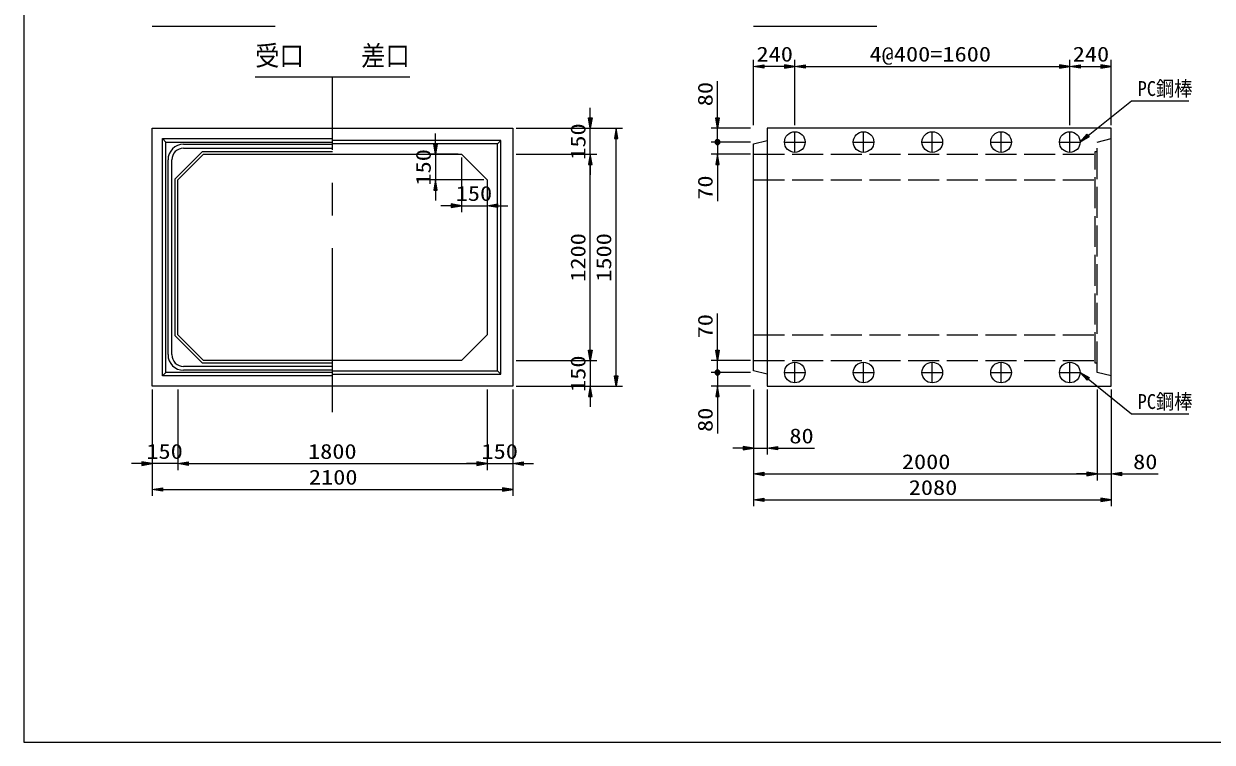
# Model space of a CAD drawing. Units: millimetres on the paper. Extents: x 18 to 410, y 10 to 287.
# Drawn here: x 18 to 248.5, y 10 to 149.3 of the extents above; entities that cross this region are included whole.
import ezdxf
from ezdxf.enums import TextEntityAlignment as Align

# ---------------------------------------------------------------- set-up
doc = ezdxf.new("R2010")
doc.units = ezdxf.units.MM
doc.linetypes.add('DASHED', pattern=[7.5, 6, -1.5])
doc.linetypes.add('USER1', pattern=[50.8, 31.75, -6.35, 6.35, -6.35])
for name, color, linetype, lineweight in [('0_7', 7, 'Continuous', 13), ('Layer1', 3, 'Continuous', 13), ('Layer2', 6, 'USER1', 13), ('Layer3', 7, 'Continuous', 13), ('Layer4', 4, 'DASHED', 13), ('Layer7', 9, 'Continuous', 13)]:
    doc.layers.add(name, color=color, linetype=linetype, lineweight=lineweight)
doc.styles.add('ＭＳ ゴシック', font='')
doc.styles.get('ＭＳ ゴシック').set_extended_font_data('MS Gothic')

msp = doc.modelspace()

# ---------------------------------------------------------------- hatches: boundary and pattern name
at = {"layer": 'Layer1'}
for points in [[(161.542, 141.325), (161.542, 140.658), (159.542, 140.992)], [(165.542, 141.325), (165.542, 140.658), (167.542, 140.992)], [(169.542, 141.325), (169.542, 140.658), (167.542, 140.992)], [(218.875, 141.325), (218.875, 140.658), (220.875, 140.992)], [(222.875, 141.325), (222.875, 140.658), (220.875, 140.992)], [(226.875, 141.325), (226.875, 140.658), (228.875, 140.992)], [(127.542, 130.992), (128.208, 130.992), (127.875, 128.992)], [(152.208, 130.992), (152.875, 130.992), (152.542, 128.992)], [(132.542, 126.992), (133.208, 126.992), (132.875, 128.992)], [(152.572, 126.807), (152.482, 126.801), (152.422, 126.79), (152.365, 126.771), (152.31, 126.746), (152.26, 126.713), (152.213, 126.675), (152.172, 126.631), (152.136, 126.582), (152.107, 126.529), (152.085, 126.473), (152.07, 126.415), (152.063, 126.355), (152.063, 126.295), (152.07, 126.235), (152.085, 126.177), (152.107, 126.121), (152.136, 126.068), (152.172, 126.019), (152.213, 125.975), (152.26, 125.937), (152.31, 125.904), (152.365, 125.879), (152.422, 125.86), (152.511, 125.843), (152.542, 125.845), (152.542, 126.325)], [(152.572, 126.807), (152.482, 126.801), (152.422, 126.79), (152.365, 126.771), (152.31, 126.746), (152.26, 126.713), (152.213, 126.675), (152.172, 126.631), (152.136, 126.582), (152.107, 126.529), (152.085, 126.473), (152.07, 126.415), (152.063, 126.355), (152.063, 126.295), (152.07, 126.235), (152.085, 126.177), (152.107, 126.121), (152.136, 126.068), (152.172, 126.019), (152.213, 125.975), (152.26, 125.937), (152.31, 125.904), (152.365, 125.879), (152.422, 125.86), (152.511, 125.843), (152.542, 125.845), (152.542, 126.325)], [(152.511, 125.843), (152.602, 125.849), (152.661, 125.86), (152.718, 125.879), (152.773, 125.904), (152.824, 125.937), (152.87, 125.975), (152.912, 126.019), (152.947, 126.068), (152.976, 126.121), (152.998, 126.177), (153.013, 126.235), (153.021, 126.295), (153.021, 126.355), (153.013, 126.415), (152.998, 126.473), (152.976, 126.529), (152.947, 126.582), (152.912, 126.631), (152.87, 126.675), (152.824, 126.713), (152.773, 126.746), (152.718, 126.771), (152.661, 126.79), (152.572, 126.807), (152.542, 126.805), (152.542, 126.325)], [(152.511, 125.843), (152.602, 125.849), (152.661, 125.86), (152.718, 125.879), (152.773, 125.904), (152.824, 125.937), (152.87, 125.975), (152.912, 126.019), (152.947, 126.068), (152.976, 126.121), (152.998, 126.177), (153.013, 126.235), (153.021, 126.295), (153.021, 126.355), (153.013, 126.415), (152.998, 126.473), (152.976, 126.529), (152.947, 126.582), (152.912, 126.631), (152.87, 126.675), (152.824, 126.713), (152.773, 126.746), (152.718, 126.771), (152.661, 126.79), (152.572, 126.807), (152.542, 126.805), (152.542, 126.325)], [(224.645, 127.314), (222.875, 126.325), (224.229, 127.835)], [(97.542, 125.992), (98.208, 125.992), (97.875, 123.992)], [(127.542, 121.992), (128.208, 121.992), (127.875, 123.992)], [(127.542, 121.992), (128.208, 121.992), (127.875, 123.992)], [(152.208, 121.992), (152.875, 121.992), (152.542, 123.992)], [(97.542, 116.992), (98.208, 116.992), (97.875, 118.992)], [(100.875, 114.325), (100.875, 113.658), (102.875, 113.992)], [(109.875, 114.325), (109.875, 113.658), (107.875, 113.992)], [(127.542, 85.992), (128.208, 85.992), (127.875, 83.992)], [(127.542, 85.992), (128.208, 85.992), (127.875, 83.992)], [(152.208, 85.992), (152.875, 85.992), (152.542, 83.992)], [(132.542, 80.992), (133.208, 80.992), (132.875, 78.992)], [(152.572, 82.14), (152.482, 82.135), (152.422, 82.123), (152.365, 82.105), (152.31, 82.079), (152.26, 82.047), (152.213, 82.008), (152.172, 81.964), (152.136, 81.916), (152.107, 81.863), (152.085, 81.807), (152.07, 81.748), (152.063, 81.688), (152.063, 81.628), (152.07, 81.568), (152.085, 81.51), (152.107, 81.454), (152.136, 81.401), (152.172, 81.352), (152.213, 81.308), (152.26, 81.27), (152.31, 81.238), (152.365, 81.212), (152.422, 81.193), (152.511, 81.176), (152.542, 81.178), (152.542, 81.658)], [(152.572, 82.14), (152.482, 82.135), (152.422, 82.123), (152.365, 82.105), (152.31, 82.079), (152.26, 82.047), (152.213, 82.008), (152.172, 81.964), (152.136, 81.916), (152.107, 81.863), (152.085, 81.807), (152.07, 81.748), (152.063, 81.688), (152.063, 81.628), (152.07, 81.568), (152.085, 81.51), (152.107, 81.454), (152.136, 81.401), (152.172, 81.352), (152.213, 81.308), (152.26, 81.27), (152.31, 81.238), (152.365, 81.212), (152.422, 81.193), (152.511, 81.176), (152.542, 81.178), (152.542, 81.658)], [(152.511, 81.176), (152.602, 81.182), (152.661, 81.193), (152.718, 81.212), (152.773, 81.238), (152.824, 81.27), (152.87, 81.308), (152.912, 81.352), (152.947, 81.401), (152.976, 81.454), (152.998, 81.51), (153.013, 81.568), (153.021, 81.628), (153.021, 81.688), (153.013, 81.748), (152.998, 81.807), (152.976, 81.863), (152.947, 81.916), (152.912, 81.964), (152.87, 82.008), (152.824, 82.047), (152.773, 82.079), (152.718, 82.105), (152.661, 82.123), (152.572, 82.14), (152.542, 82.138), (152.542, 81.658)], [(152.511, 81.176), (152.602, 81.182), (152.661, 81.193), (152.718, 81.212), (152.773, 81.238), (152.824, 81.27), (152.87, 81.308), (152.912, 81.352), (152.947, 81.401), (152.976, 81.454), (152.998, 81.51), (153.013, 81.568), (153.021, 81.628), (153.021, 81.688), (153.013, 81.748), (152.998, 81.807), (152.976, 81.863), (152.947, 81.916), (152.912, 81.964), (152.87, 82.008), (152.824, 82.047), (152.773, 82.079), (152.718, 82.105), (152.661, 82.123), (152.572, 82.14), (152.542, 82.138), (152.542, 81.658)], [(224.229, 80.149), (222.875, 81.658), (224.645, 80.669)], [(127.542, 76.992), (128.208, 76.992), (127.875, 78.992)], [(152.208, 76.992), (152.875, 76.992), (152.542, 78.992)], [(157.542, 67.325), (157.542, 66.658), (159.542, 66.992)], [(164.208, 67.325), (164.208, 66.658), (162.208, 66.992)], [(40.875, 64.325), (40.875, 63.658), (42.875, 63.992)], [(49.875, 64.325), (49.875, 63.658), (47.875, 63.992)], [(49.875, 64.325), (49.875, 63.658), (47.875, 63.992)], [(105.875, 64.325), (105.875, 63.658), (107.875, 63.992)], [(105.875, 64.325), (105.875, 63.658), (107.875, 63.992)], [(114.875, 64.325), (114.875, 63.658), (112.875, 63.992)], [(161.542, 62.325), (161.542, 61.658), (159.542, 61.992)], [(224.208, 62.325), (224.208, 61.658), (226.208, 61.992)], [(224.208, 62.325), (224.208, 61.658), (226.208, 61.992)], [(230.875, 62.325), (230.875, 61.658), (228.875, 61.992)], [(44.875, 59.325), (44.875, 58.658), (42.875, 58.992)], [(110.875, 59.325), (110.875, 58.658), (112.875, 58.992)], [(161.542, 57.325), (161.542, 56.658), (159.542, 56.992)], [(226.875, 57.325), (226.875, 56.658), (228.875, 56.992)]]:
    msp.add_hatch(color=256, dxfattribs=at).paths.add_polyline_path(points)

# ---------------------------------------------------------------- linework, layer by layer
at = {"layer": '0_7'}
for p, q in [((18, 287), (18, 10)), ((18, 10), (410, 10))]:
    msp.add_line(p, q, dxfattribs=at)
at = {"layer": 'Layer1'}
for p, q in [((159.542, 129.617), (159.542, 142.242)), ((165.542, 140.992), (161.542, 140.992)), ((167.542, 129.617), (167.542, 142.242)), ((167.542, 129.617), (167.542, 142.242)), ((169.542, 140.992), (218.875, 140.992)), ((220.875, 129.617), (220.875, 142.242)), ((220.875, 129.617), (220.875, 142.242)), ((222.875, 140.992), (226.875, 140.992)), ((228.875, 129.617), (228.875, 142.242)), ((152.542, 130.992), (152.542, 138.127)), ((224.437, 127.574), (232.875, 134.325)), ((232.875, 134.325), (233.875, 134.325)), ((233.875, 134.325), (243.963, 134.325)), ((127.875, 130.992), (127.875, 132.992)), ((152.542, 128.325), (152.542, 130.325)), ((97.875, 125.992), (97.875, 127.992)), ((113.5, 128.992), (129.125, 128.992)), ((113.5, 128.992), (134.125, 128.992)), ((127.875, 123.992), (127.875, 128.992)), ((132.875, 80.992), (132.875, 126.992)), ((158.917, 128.992), (151.292, 128.992)), ((152.542, 126.325), (152.542, 128.992)), ((152.542, 126.325), (152.542, 128.325)), ((158.917, 126.325), (151.292, 126.325)), ((158.917, 126.325), (151.292, 126.325)), ((152.542, 126.325), (152.542, 123.992)), ((152.542, 126.325), (152.542, 124.325)), ((102.25, 123.992), (96.625, 123.992)), ((97.875, 123.992), (97.875, 118.992)), ((102.875, 123.367), (102.875, 112.742)), ((113.5, 123.992), (129.125, 123.992)), ((113.5, 123.992), (129.125, 123.992)), ((158.917, 123.992), (151.292, 123.992)), ((152.542, 124.325), (152.542, 122.325)), ((127.875, 121.992), (127.875, 119.992)), ((127.875, 85.992), (127.875, 121.992)), ((152.542, 121.992), (152.542, 114.856)), ((107.25, 118.992), (96.625, 118.992)), ((107.875, 118.367), (107.875, 112.742)), ((97.875, 116.992), (97.875, 114.992)), ((100.875, 113.992), (98.875, 113.992)), ((102.875, 113.992), (107.875, 113.992)), ((109.875, 113.992), (111.875, 113.992)), ((152.542, 85.992), (152.542, 93.127)), ((127.875, 85.992), (127.875, 87.992)), ((152.542, 83.658), (152.542, 85.658)), ((113.5, 83.992), (129.125, 83.992)), ((113.5, 83.992), (129.125, 83.992)), ((127.875, 83.992), (127.875, 78.992)), ((158.917, 83.992), (151.292, 83.992)), ((152.542, 81.658), (152.542, 83.992)), ((152.542, 81.658), (152.542, 83.658)), ((158.917, 81.658), (151.292, 81.658)), ((158.917, 81.658), (151.292, 81.658)), ((152.542, 81.658), (152.542, 78.992)), ((152.542, 81.658), (152.542, 79.658)), ((113.5, 78.992), (129.125, 78.992)), ((113.5, 78.992), (134.125, 78.992)), ((158.917, 78.992), (151.292, 78.992)), ((152.542, 79.658), (152.542, 77.658)), ((224.437, 80.409), (232.875, 73.658)), ((42.875, 78.367), (42.875, 62.742)), ((42.875, 78.367), (42.875, 57.742)), ((47.875, 78.367), (47.875, 62.742)), ((47.875, 78.367), (47.875, 62.742)), ((107.875, 78.367), (107.875, 62.742)), ((107.875, 78.367), (107.875, 62.742)), ((112.875, 78.367), (112.875, 62.742)), ((112.875, 78.367), (112.875, 57.742)), ((127.875, 76.992), (127.875, 74.992)), ((152.542, 76.992), (152.542, 69.856)), ((159.542, 78.367), (159.542, 65.742)), ((159.542, 78.367), (159.542, 60.742)), ((159.542, 78.367), (159.542, 55.742)), ((162.208, 78.367), (162.208, 65.742)), ((226.208, 78.367), (226.208, 60.742)), ((226.208, 78.367), (226.208, 60.742)), ((228.875, 78.367), (228.875, 60.742)), ((228.875, 78.367), (228.875, 55.742)), ((232.875, 73.658), (233.875, 73.658)), ((233.875, 73.658), (243.963, 73.658)), ((157.542, 66.992), (155.542, 66.992)), ((159.542, 66.992), (162.208, 66.992)), ((164.208, 66.992), (171.344, 66.992)), ((40.875, 63.992), (38.875, 63.992)), ((47.875, 63.992), (42.875, 63.992)), ((49.875, 63.992), (105.875, 63.992)), ((49.875, 63.992), (51.875, 63.992)), ((105.875, 63.992), (103.875, 63.992)), ((107.875, 63.992), (112.875, 63.992)), ((114.875, 63.992), (116.875, 63.992)), ((161.542, 61.992), (224.208, 61.992)), ((224.208, 61.992), (222.208, 61.992)), ((226.208, 61.992), (228.875, 61.992)), ((230.875, 61.992), (238.011, 61.992)), ((44.875, 58.992), (110.875, 58.992)), ((161.542, 56.992), (226.875, 56.992))]:
    msp.add_line(p, q, dxfattribs=at)
for points in [[(161.542, 141.325), (161.542, 140.658), (159.542, 140.992)], [(165.542, 141.325), (165.542, 140.658), (167.542, 140.992)], [(169.542, 141.325), (169.542, 140.658), (167.542, 140.992)], [(218.875, 141.325), (218.875, 140.658), (220.875, 140.992)], [(222.875, 141.325), (222.875, 140.658), (220.875, 140.992)], [(226.875, 141.325), (226.875, 140.658), (228.875, 140.992)], [(127.542, 130.992), (128.208, 130.992), (127.875, 128.992)], [(152.208, 130.992), (152.875, 130.992), (152.542, 128.992)], [(132.542, 126.992), (133.208, 126.992), (132.875, 128.992)], [(152.572, 126.807), (152.482, 126.801), (152.422, 126.79), (152.365, 126.771), (152.31, 126.746), (152.26, 126.713), (152.213, 126.675), (152.172, 126.631), (152.136, 126.582), (152.107, 126.529), (152.085, 126.473), (152.07, 126.415), (152.063, 126.355), (152.063, 126.295), (152.07, 126.235), (152.085, 126.177), (152.107, 126.121), (152.136, 126.068), (152.172, 126.019), (152.213, 125.975), (152.26, 125.937), (152.31, 125.904), (152.365, 125.879), (152.422, 125.86), (152.511, 125.843), (152.542, 125.845), (152.542, 126.325)], [(152.572, 126.807), (152.482, 126.801), (152.422, 126.79), (152.365, 126.771), (152.31, 126.746), (152.26, 126.713), (152.213, 126.675), (152.172, 126.631), (152.136, 126.582), (152.107, 126.529), (152.085, 126.473), (152.07, 126.415), (152.063, 126.355), (152.063, 126.295), (152.07, 126.235), (152.085, 126.177), (152.107, 126.121), (152.136, 126.068), (152.172, 126.019), (152.213, 125.975), (152.26, 125.937), (152.31, 125.904), (152.365, 125.879), (152.422, 125.86), (152.511, 125.843), (152.542, 125.845), (152.542, 126.325)], [(152.511, 125.843), (152.602, 125.849), (152.661, 125.86), (152.718, 125.879), (152.773, 125.904), (152.824, 125.937), (152.87, 125.975), (152.912, 126.019), (152.947, 126.068), (152.976, 126.121), (152.998, 126.177), (153.013, 126.235), (153.021, 126.295), (153.021, 126.355), (153.013, 126.415), (152.998, 126.473), (152.976, 126.529), (152.947, 126.582), (152.912, 126.631), (152.87, 126.675), (152.824, 126.713), (152.773, 126.746), (152.718, 126.771), (152.661, 126.79), (152.572, 126.807), (152.542, 126.805), (152.542, 126.325)], [(152.511, 125.843), (152.602, 125.849), (152.661, 125.86), (152.718, 125.879), (152.773, 125.904), (152.824, 125.937), (152.87, 125.975), (152.912, 126.019), (152.947, 126.068), (152.976, 126.121), (152.998, 126.177), (153.013, 126.235), (153.021, 126.295), (153.021, 126.355), (153.013, 126.415), (152.998, 126.473), (152.976, 126.529), (152.947, 126.582), (152.912, 126.631), (152.87, 126.675), (152.824, 126.713), (152.773, 126.746), (152.718, 126.771), (152.661, 126.79), (152.572, 126.807), (152.542, 126.805), (152.542, 126.325)], [(224.645, 127.314), (222.875, 126.325), (224.229, 127.835)], [(97.542, 125.992), (98.208, 125.992), (97.875, 123.992)], [(127.542, 121.992), (128.208, 121.992), (127.875, 123.992)], [(127.542, 121.992), (128.208, 121.992), (127.875, 123.992)], [(152.208, 121.992), (152.875, 121.992), (152.542, 123.992)], [(97.542, 116.992), (98.208, 116.992), (97.875, 118.992)], [(100.875, 114.325), (100.875, 113.658), (102.875, 113.992)], [(109.875, 114.325), (109.875, 113.658), (107.875, 113.992)], [(127.542, 85.992), (128.208, 85.992), (127.875, 83.992)], [(127.542, 85.992), (128.208, 85.992), (127.875, 83.992)], [(152.208, 85.992), (152.875, 85.992), (152.542, 83.992)], [(132.542, 80.992), (133.208, 80.992), (132.875, 78.992)], [(152.572, 82.14), (152.482, 82.135), (152.422, 82.123), (152.365, 82.105), (152.31, 82.079), (152.26, 82.047), (152.213, 82.008), (152.172, 81.964), (152.136, 81.916), (152.107, 81.863), (152.085, 81.807), (152.07, 81.748), (152.063, 81.688), (152.063, 81.628), (152.07, 81.568), (152.085, 81.51), (152.107, 81.454), (152.136, 81.401), (152.172, 81.352), (152.213, 81.308), (152.26, 81.27), (152.31, 81.238), (152.365, 81.212), (152.422, 81.193), (152.511, 81.176), (152.542, 81.178), (152.542, 81.658)], [(152.572, 82.14), (152.482, 82.135), (152.422, 82.123), (152.365, 82.105), (152.31, 82.079), (152.26, 82.047), (152.213, 82.008), (152.172, 81.964), (152.136, 81.916), (152.107, 81.863), (152.085, 81.807), (152.07, 81.748), (152.063, 81.688), (152.063, 81.628), (152.07, 81.568), (152.085, 81.51), (152.107, 81.454), (152.136, 81.401), (152.172, 81.352), (152.213, 81.308), (152.26, 81.27), (152.31, 81.238), (152.365, 81.212), (152.422, 81.193), (152.511, 81.176), (152.542, 81.178), (152.542, 81.658)], [(152.511, 81.176), (152.602, 81.182), (152.661, 81.193), (152.718, 81.212), (152.773, 81.238), (152.824, 81.27), (152.87, 81.308), (152.912, 81.352), (152.947, 81.401), (152.976, 81.454), (152.998, 81.51), (153.013, 81.568), (153.021, 81.628), (153.021, 81.688), (153.013, 81.748), (152.998, 81.807), (152.976, 81.863), (152.947, 81.916), (152.912, 81.964), (152.87, 82.008), (152.824, 82.047), (152.773, 82.079), (152.718, 82.105), (152.661, 82.123), (152.572, 82.14), (152.542, 82.138), (152.542, 81.658)], [(152.511, 81.176), (152.602, 81.182), (152.661, 81.193), (152.718, 81.212), (152.773, 81.238), (152.824, 81.27), (152.87, 81.308), (152.912, 81.352), (152.947, 81.401), (152.976, 81.454), (152.998, 81.51), (153.013, 81.568), (153.021, 81.628), (153.021, 81.688), (153.013, 81.748), (152.998, 81.807), (152.976, 81.863), (152.947, 81.916), (152.912, 81.964), (152.87, 82.008), (152.824, 82.047), (152.773, 82.079), (152.718, 82.105), (152.661, 82.123), (152.572, 82.14), (152.542, 82.138), (152.542, 81.658)], [(224.229, 80.149), (222.875, 81.658), (224.645, 80.669)], [(127.542, 76.992), (128.208, 76.992), (127.875, 78.992)], [(152.208, 76.992), (152.875, 76.992), (152.542, 78.992)], [(157.542, 67.325), (157.542, 66.658), (159.542, 66.992)], [(164.208, 67.325), (164.208, 66.658), (162.208, 66.992)], [(40.875, 64.325), (40.875, 63.658), (42.875, 63.992)], [(49.875, 64.325), (49.875, 63.658), (47.875, 63.992)], [(49.875, 64.325), (49.875, 63.658), (47.875, 63.992)], [(105.875, 64.325), (105.875, 63.658), (107.875, 63.992)], [(105.875, 64.325), (105.875, 63.658), (107.875, 63.992)], [(114.875, 64.325), (114.875, 63.658), (112.875, 63.992)], [(161.542, 62.325), (161.542, 61.658), (159.542, 61.992)], [(224.208, 62.325), (224.208, 61.658), (226.208, 61.992)], [(224.208, 62.325), (224.208, 61.658), (226.208, 61.992)], [(230.875, 62.325), (230.875, 61.658), (228.875, 61.992)], [(44.875, 59.325), (44.875, 58.658), (42.875, 58.992)], [(110.875, 59.325), (110.875, 58.658), (112.875, 58.992)], [(161.542, 57.325), (161.542, 56.658), (159.542, 56.992)], [(226.875, 57.325), (226.875, 56.658), (228.875, 56.992)]]:
    msp.add_lwpolyline(points, close=True, dxfattribs=at)
at = {"layer": 'Layer2'}
msp.add_line((77.875, 73.992), (77.875, 138.992), dxfattribs=at)
at = {"layer": 'Layer3'}
for p, q in [((42.875, 78.992), (42.875, 128.992)), ((42.875, 128.992), (112.875, 128.992)), ((44.875, 80.992), (44.875, 126.992)), ((44.875, 126.992), (77.875, 126.992)), ((44.875, 126.992), (45.542, 126.325)), ((112.875, 128.992), (112.875, 78.992)), ((228.875, 128.992), (162.208, 128.992)), ((162.208, 128.992), (162.208, 78.992)), ((167.542, 124.325), (167.542, 128.325)), ((180.875, 124.325), (180.875, 128.325)), ((194.208, 124.325), (194.208, 128.325)), ((207.542, 124.325), (207.542, 128.325)), ((220.875, 124.325), (220.875, 128.325)), ((228.875, 78.992), (228.875, 128.992)), ((45.542, 81.658), (45.542, 126.325)), ((45.542, 126.325), (77.875, 126.325)), ((47.375, 119.199), (52.668, 124.492)), ((49.008, 125.892), (77.875, 125.892)), ((49.008, 125.158), (77.875, 125.158)), ((52.668, 124.492), (77.875, 124.492)), ((110.542, 126.658), (77.875, 126.658)), ((109.875, 125.992), (77.875, 125.992)), ((110.542, 126.658), (109.875, 125.992)), ((109.875, 81.992), (109.875, 125.992)), ((110.542, 81.325), (110.542, 126.658)), ((159.542, 125.992), (162.208, 126.658)), ((159.542, 81.992), (159.542, 125.992)), ((165.542, 126.325), (169.542, 126.325)), ((178.875, 126.325), (182.875, 126.325)), ((192.208, 126.325), (196.208, 126.325)), ((205.542, 126.325), (209.542, 126.325)), ((218.875, 126.325), (222.875, 126.325)), ((45.975, 85.125), (45.975, 122.858)), ((46.708, 85.125), (46.708, 122.858)), ((47.875, 118.992), (52.875, 123.992)), ((52.875, 123.992), (102.875, 123.992)), ((102.875, 123.992), (107.875, 118.992)), ((47.375, 88.785), (47.375, 119.199)), ((47.875, 88.992), (47.875, 118.992)), ((107.875, 118.992), (107.875, 88.992)), ((52.668, 83.492), (47.375, 88.785)), ((52.875, 83.992), (47.875, 88.992)), ((107.875, 88.992), (102.875, 83.992)), ((77.875, 83.492), (52.668, 83.492)), ((102.875, 83.992), (52.875, 83.992)), ((167.542, 79.658), (167.542, 83.658)), ((180.875, 79.658), (180.875, 83.658)), ((194.208, 79.658), (194.208, 83.658)), ((207.542, 79.658), (207.542, 83.658)), ((220.875, 79.658), (220.875, 83.658)), ((44.875, 80.992), (45.542, 81.658)), ((77.875, 80.992), (44.875, 80.992)), ((77.875, 81.658), (45.542, 81.658)), ((77.875, 82.825), (49.008, 82.825)), ((77.875, 82.092), (49.008, 82.092)), ((77.875, 81.992), (109.875, 81.992)), ((77.875, 81.325), (110.542, 81.325)), ((110.542, 81.325), (109.875, 81.992)), ((162.208, 81.325), (159.542, 81.992)), ((165.542, 81.658), (169.542, 81.658)), ((178.875, 81.658), (182.875, 81.658)), ((192.208, 81.658), (196.208, 81.658)), ((205.542, 81.658), (209.542, 81.658)), ((218.875, 81.658), (222.875, 81.658)), ((112.875, 78.992), (42.875, 78.992)), ((162.208, 78.992), (228.875, 78.992))]:
    msp.add_line(p, q, dxfattribs=at)
for centre in [(167.542, 126.325), (180.875, 126.325), (194.208, 126.325), (207.542, 126.325), (220.875, 126.325), (167.542, 81.658), (180.875, 81.658), (194.208, 81.658), (207.542, 81.658), (220.875, 81.658)]:
    msp.add_circle(centre, 2, dxfattribs=at)
for centre, radius, start, end in [((49.008, 122.858), 3.033, 90, 180), ((49.008, 122.858), 2.3, 90, 180), ((49.008, 85.125), 3.033, 180, 270), ((49.008, 85.125), 2.3, 180, 270)]:
    msp.add_arc(centre, radius, start, end, dxfattribs=at)
at = {"layer": 'Layer4'}
for p, q in [((226.208, 126.325), (228.875, 126.992)), ((225.808, 83.492), (225.808, 124.492)), ((225.808, 124.492), (226.208, 124.492)), ((226.208, 81.658), (226.208, 126.325)), ((159.542, 123.992), (225.808, 123.992)), ((159.542, 118.992), (225.808, 118.992)), ((159.542, 88.992), (225.808, 88.992)), ((159.542, 83.992), (225.808, 83.992)), ((226.208, 83.492), (225.808, 83.492)), ((228.875, 80.992), (226.208, 81.658))]:
    msp.add_line(p, q, dxfattribs=at)
at = {"layer": 'Layer7'}
for p, q in [((42.875, 148.785), (66.76, 148.785)), ((159.542, 148.785), (183.426, 148.785)), ((62.875, 138.992), (92.875, 138.992))]:
    msp.add_line(p, q, dxfattribs=at)

# ---------------------------------------------------------------- texts
at = {"layer": 'Layer1', "color": 9, "style": 'ＭＳ ゴシック'}
for s, width, p in [('240', 1.2, (160.113, 141.062)), ('4@400=1600', 1.2, (182.037, 141.062)), ('240', 1.2, (221.446, 141.062)), ('PC鋼棒', 0.9, (234.043, 134.395)), ('150', 1.2, (101.775, 114.062)), ('PC鋼棒', 0.9, (234.043, 73.728)), ('80', 1.2, (166.49, 67.062)), ('150', 1.2, (41.775, 64.062)), ('1800', 1.2, (73.132, 64.062)), ('150', 1.2, (106.775, 64.062)), ('2000', 1.2, (188.304, 62.062)), ('80', 1.2, (233.157, 62.062)), ('2100', 1.2, (73.304, 59.062)), ('2080', 1.2, (189.637, 57.062))]:
    msp.add_text(s, height=2.886, dxfattribs=dict(at, width=width)).set_placement(p, align=Align.BOTTOM_LEFT)
at = {"layer": 'Layer1', "color": 9, "style": 'ＭＳ ゴシック', "width": 1.2}
for s, p in [('80', (152.472, 133.274)), ('150', (127.805, 122.892)), ('150', (97.805, 117.892)), ('70', (152.472, 115.138)), ('1200', (127.805, 99.249)), ('1500', (132.805, 99.249)), ('70', (152.472, 88.274)), ('150', (127.805, 77.892)), ('80', (152.472, 70.138))]:
    msp.add_text(s, height=2.886, rotation=90, dxfattribs=at).set_placement(p, align=Align.BOTTOM_LEFT)
at = {"layer": 'Layer7', "style": 'ＭＳ ゴシック', "width": 0.9}
msp.add_text('受口', height=3.848, dxfattribs=at).set_placement((62.875, 139.992), align=Align.BOTTOM_LEFT)
msp.add_text('差口', height=3.848, dxfattribs=at).set_placement((92.875, 139.992), align=Align.BOTTOM_RIGHT)

doc.saveas('drawing.dxf')
